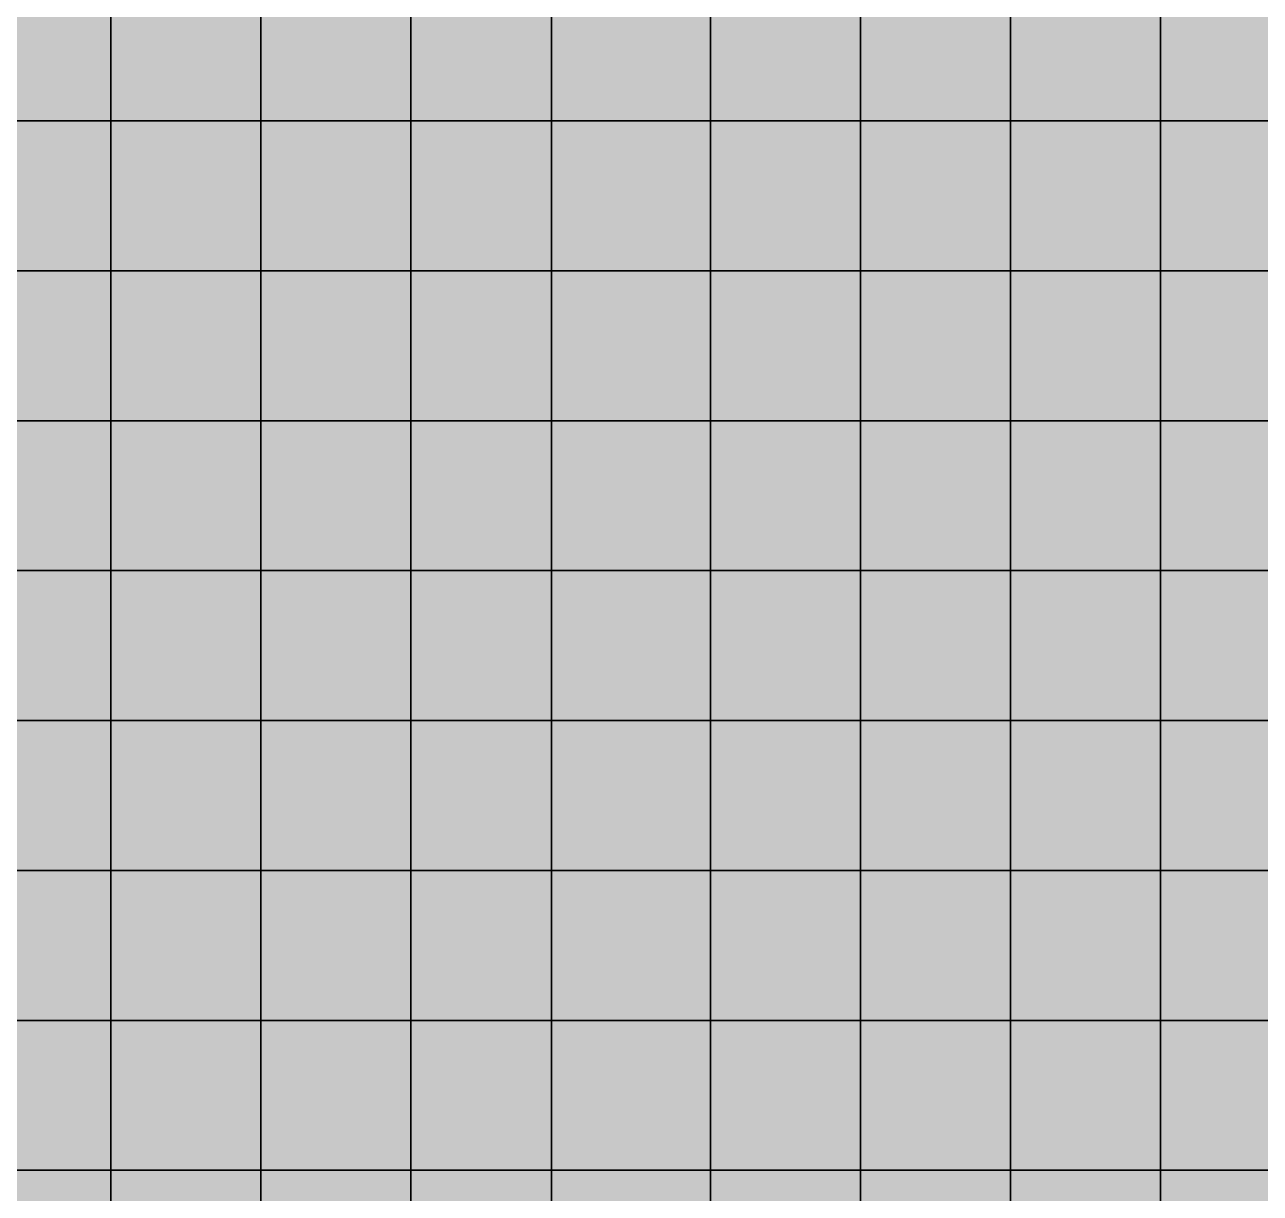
# Model space of a CAD drawing. Header units: inches. Extents: x -100 to 147, y -140 to 41.
# Drawn here: x 8.74 to 16.98, y -18.15 to -10.36 of the extents above; entities that cross this region are included whole.
import ezdxf

# ---------------------------------------------------------------- set-up
doc = ezdxf.new("R2010")
doc.units = ezdxf.units.IN
doc.header["$MEASUREMENT"] = 0
for name, color, linetype in [('Contour 1-01', 7, 'Continuous'), ('Contour 1-02', 7, 'Continuous'), ('Contour 1-03', 7, 'Continuous'), ('Contour 1-04', 7, 'Continuous'), ('Contour 1-05', 7, 'Continuous'), ('Contour 1-06', 7, 'Continuous'), ('Contour 1-07', 7, 'Continuous'), ('Mesh-セル中詰(水中)', 7, 'Continuous'), ('Mesh-梁②(中央)', 7, 'Continuous'), ('Mesh-梁③(円周)', 7, 'Continuous'), ('Undeformed Mesh-セル中詰(水中)', 7, 'Continuous')]:
    doc.layers.add(name, color=color, linetype=linetype)

msp = doc.modelspace()

# ---------------------------------------------------------------- linework, layer by layer
at = {"color": 7, "true_color": 0xffffff, "transparency": 33554687}
for p, q in [((12.25, -10), (12.25, -11)), ((0.99, -11), (12.25, -11)), ((12.25, -11), (23.51, -11)), ((12.25, -11), (12.25, -12)), ((0.99, -12), (12.25, -12)), ((12.25, -12), (23.51, -12)), ((12.25, -12), (12.25, -13)), ((0.99, -13), (12.25, -13)), ((12.25, -13), (23.51, -13)), ((12.25, -13), (12.25, -14)), ((0.99, -14), (12.25, -14)), ((12.25, -14), (23.51, -14)), ((12.25, -14), (12.25, -15)), ((0.99, -15), (12.25, -15)), ((12.25, -15), (23.51, -15)), ((12.25, -15), (12.25, -16)), ((0.99, -16), (12.25, -16)), ((12.25, -16), (23.51, -16)), ((12.25, -16), (12.25, -17)), ((0.99, -17), (12.25, -17)), ((12.25, -17), (23.51, -17)), ((12.25, -17), (12.25, -18)), ((0.99, -18), (12.25, -18)), ((12.25, -18), (23.51, -18)), ((12.25, -18), (12.25, -19))]:
    msp.add_line(p, q, dxfattribs=at)
for points in [[(9.311025, -10), (8.311025, -10), (8.311025, -11)], [(9.311025, -10), (8.311025, -11), (9.311025, -11)], [(10.31103, -10), (9.311025, -10), (9.311025, -11)], [(10.31103, -10), (9.311025, -11), (10.31103, -11)], [(10.31103, -10), (10.31103, -11), (11.31103, -11)], [(10.31103, -10), (11.31103, -11), (11.31103, -10)], [(12.25, -10), (11.31103, -10), (11.31103, -11)], [(12.25, -10), (11.31103, -11), (12.25, -11)], [(13.31103, -10), (12.25, -10), (12.25, -11)], [(13.31103, -10), (12.25, -11), (13.31103, -11)], [(14.31103, -10), (13.31103, -10), (13.31103, -11)], [(14.31103, -10), (13.31103, -11), (14.31103, -11)], [(15.31103, -10), (14.31103, -10), (14.31103, -11)], [(15.31103, -10), (14.31103, -11), (15.31103, -11)], [(16.31103, -10), (15.31103, -10), (15.31103, -11)], [(16.31103, -10), (15.31103, -11), (16.31103, -11)], [(17.31103, -10), (16.31103, -10), (16.31103, -11)], [(17.31103, -10), (16.31103, -11), (17.31103, -11)], [(9.311025, -11), (8.311025, -11), (8.311025, -12)], [(9.311025, -11), (8.311025, -12), (9.311025, -12)], [(10.31103, -11), (9.311025, -11), (9.311025, -12)], [(10.31103, -11), (9.311025, -12), (10.31103, -12)], [(10.31103, -11), (10.31103, -12), (11.31103, -12)], [(10.31103, -11), (11.31103, -12), (11.31103, -11)], [(12.25, -11), (11.31103, -11), (11.31103, -12)], [(12.25, -11), (11.31103, -12), (12.25, -12)], [(13.31103, -11), (12.25, -11), (12.25, -12)], [(13.31103, -11), (12.25, -12), (13.31103, -12)], [(14.31103, -11), (13.31103, -11), (13.31103, -12)], [(14.31103, -11), (13.31103, -12), (14.31103, -12)], [(15.31103, -11), (14.31103, -11), (14.31103, -12)], [(15.31103, -11), (14.31103, -12), (15.31103, -12)], [(15.31103, -11), (15.31103, -12), (16.31103, -12)], [(15.31103, -11), (16.31103, -12), (16.31103, -11)], [(17.31103, -11), (16.31103, -11), (16.31103, -12)], [(17.31103, -11), (16.31103, -12), (17.31103, -12)], [(9.311025, -12), (8.311025, -12), (8.311025, -13)], [(9.311025, -12), (8.311025, -13), (9.311025, -13)], [(10.31103, -12), (9.311025, -12), (9.311025, -13)], [(10.31103, -12), (9.311025, -13), (10.31103, -13)], [(10.31103, -12), (10.31103, -13), (11.31103, -13)], [(10.31103, -12), (11.31103, -13), (11.31103, -12)], [(11.31103, -12), (11.31103, -13), (12.25, -13)], [(11.31103, -12), (12.25, -13), (12.25, -12)], [(12.25, -12), (12.25, -13), (13.31103, -13)], [(12.25, -12), (13.31103, -13), (13.31103, -12)], [(14.31103, -12), (13.31103, -12), (13.31103, -13)], [(14.31103, -12), (13.31103, -13), (14.31103, -13)], [(14.31103, -12), (14.31103, -13), (15.31103, -13)], [(14.31103, -12), (15.31103, -13), (15.31103, -12)], [(15.31103, -12), (15.31103, -13), (16.31103, -13)], [(15.31103, -12), (16.31103, -13), (16.31103, -12)], [(17.31103, -12), (16.31103, -12), (16.31103, -13)], [(17.31103, -12), (16.31103, -13), (17.31103, -13)], [(9.311025, -13), (8.311025, -13), (8.311025, -14)], [(9.311025, -13), (8.311025, -14), (9.311025, -14)], [(10.31103, -13), (9.311025, -13), (9.311025, -14)], [(10.31103, -13), (9.311025, -14), (10.31103, -14)], [(10.31103, -13), (10.31103, -14), (11.31103, -14)], [(10.31103, -13), (11.31103, -14), (11.31103, -13)], [(12.25, -13), (11.31103, -13), (11.31103, -14)], [(12.25, -13), (11.31103, -14), (12.25, -14)], [(12.25, -13), (12.25, -14), (13.31103, -14)], [(12.25, -13), (13.31103, -14), (13.31103, -13)], [(14.31103, -13), (13.31103, -13), (13.31103, -14)], [(14.31103, -13), (13.31103, -14), (14.31103, -14)], [(15.31103, -13), (14.31103, -13), (14.31103, -14)], [(15.31103, -13), (14.31103, -14), (15.31103, -14)], [(15.31103, -13), (15.31103, -14), (16.31103, -14)], [(15.31103, -13), (16.31103, -14), (16.31103, -13)], [(17.31103, -13), (16.31103, -13), (16.31103, -14)], [(17.31103, -13), (16.31103, -14), (17.31103, -14)], [(9.311025, -14), (8.311025, -14), (8.311025, -15)], [(9.311025, -14), (8.311025, -15), (9.311025, -15)], [(10.31103, -14), (9.311025, -14), (9.311025, -15)], [(10.31103, -14), (9.311025, -15), (10.31103, -15)], [(10.31103, -14), (10.31103, -15), (11.31103, -15)], [(10.31103, -14), (11.31103, -15), (11.31103, -14)], [(12.25, -14), (11.31103, -14), (11.31103, -15)], [(12.25, -14), (11.31103, -15), (12.25, -15)], [(13.31103, -14), (12.25, -14), (12.25, -15)], [(13.31103, -14), (12.25, -15), (13.31103, -15)], [(14.31103, -14), (13.31103, -14), (13.31103, -15)], [(14.31103, -14), (13.31103, -15), (14.31103, -15)], [(15.31103, -14), (14.31103, -14), (14.31103, -15)], [(15.31103, -14), (14.31103, -15), (15.31103, -15)], [(16.31103, -14), (15.31103, -14), (15.31103, -15)], [(16.31103, -14), (15.31103, -15), (16.31103, -15)], [(17.31103, -14), (16.31103, -14), (16.31103, -15)], [(17.31103, -14), (16.31103, -15), (17.31103, -15)], [(8.311025, -15), (8.311025, -16), (9.311025, -16)], [(8.311025, -15), (9.311025, -16), (9.311025, -15)], [(10.31103, -15), (9.311025, -15), (9.311025, -16)], [(10.31103, -15), (9.311025, -16), (10.31103, -16)], [(10.31103, -15), (10.31103, -16), (11.31103, -16)], [(10.31103, -15), (11.31103, -16), (11.31103, -15)], [(11.31103, -15), (11.31103, -16), (12.25, -16)], [(11.31103, -15), (12.25, -16), (12.25, -15)], [(12.25, -15), (12.25, -16), (13.31103, -16)], [(12.25, -15), (13.31103, -16), (13.31103, -15)], [(13.31103, -15), (13.31103, -16), (14.31103, -16)], [(13.31103, -15), (14.31103, -16), (14.31103, -15)], [(15.31103, -15), (14.31103, -15), (14.31103, -16)], [(15.31103, -15), (14.31103, -16), (15.31103, -16)], [(15.31103, -15), (15.31103, -16), (16.31103, -16)], [(15.31103, -15), (16.31103, -16), (16.31103, -15)], [(17.31103, -15), (16.31103, -15), (16.31103, -16)], [(17.31103, -15), (16.31103, -16), (17.31103, -16)], [(9.311025, -16), (8.311025, -16), (8.311025, -17)], [(9.311025, -16), (8.311025, -17), (9.311025, -17)], [(10.31103, -16), (9.311025, -16), (9.311025, -17)], [(10.31103, -16), (9.311025, -17), (10.31103, -17)], [(10.31103, -16), (10.31103, -17), (11.31103, -17)], [(10.31103, -16), (11.31103, -17), (11.31103, -16)], [(12.25, -16), (11.31103, -16), (11.31103, -17)], [(12.25, -16), (11.31103, -17), (12.25, -17)], [(13.31103, -16), (12.25, -16), (12.25, -17)], [(13.31103, -16), (12.25, -17), (13.31103, -17)], [(13.31103, -16), (13.31103, -17), (14.31103, -17)], [(13.31103, -16), (14.31103, -17), (14.31103, -16)], [(15.31103, -16), (14.31103, -16), (14.31103, -17)], [(15.31103, -16), (14.31103, -17), (15.31103, -17)], [(16.31103, -16), (15.31103, -16), (15.31103, -17)], [(16.31103, -16), (15.31103, -17), (16.31103, -17)], [(17.31103, -16), (16.31103, -16), (16.31103, -17)], [(17.31103, -16), (16.31103, -17), (17.31103, -17)], [(8.311025, -18), (9.311025, -18), (9.311025, -17)], [(8.311025, -18), (9.311025, -17), (8.311025, -17)], [(9.311025, -18), (10.31103, -18), (10.31103, -17)], [(9.311025, -18), (10.31103, -17), (9.311025, -17)], [(10.31103, -17), (10.31103, -18), (11.31103, -18)], [(10.31103, -17), (11.31103, -18), (11.31103, -17)], [(11.31103, -18), (12.25, -18), (12.25, -17)], [(11.31103, -18), (12.25, -17), (11.31103, -17)], [(12.25, -18), (13.31103, -18), (13.31103, -17)], [(12.25, -18), (13.31103, -17), (12.25, -17)], [(13.31103, -17), (13.31103, -18), (14.31103, -18)], [(13.31103, -17), (14.31103, -18), (14.31103, -17)], [(14.31103, -18), (15.31103, -18), (15.31103, -17)], [(14.31103, -18), (15.31103, -17), (14.31103, -17)], [(15.31103, -18), (16.31103, -18), (16.31103, -17)], [(15.31103, -18), (16.31103, -17), (15.31103, -17)], [(16.31103, -18), (17.31103, -18), (17.31103, -17)], [(16.31103, -18), (17.31103, -17), (16.31103, -17)], [(8.311025, -19), (9.311025, -19), (9.311025, -18)], [(8.311025, -19), (9.311025, -18), (8.311025, -18)], [(9.311025, -19), (10.31103, -19), (10.31103, -18)], [(9.311025, -19), (10.31103, -18), (9.311025, -18)], [(10.31103, -18), (10.31103, -19), (11.31103, -19)], [(10.31103, -18), (11.31103, -19), (11.31103, -18)], [(11.31103, -19), (12.25, -19), (12.25, -18)], [(11.31103, -19), (12.25, -18), (11.31103, -18)], [(12.25, -19), (13.31103, -19), (13.31103, -18)], [(12.25, -19), (13.31103, -18), (12.25, -18)], [(13.31103, -18), (13.31103, -19), (14.31103, -19)], [(13.31103, -18), (14.31103, -19), (14.31103, -18)], [(14.31103, -19), (15.31103, -19), (15.31103, -18)], [(14.31103, -19), (15.31103, -18), (14.31103, -18)], [(15.31103, -19), (16.31103, -19), (16.31103, -18)], [(15.31103, -19), (16.31103, -18), (15.31103, -18)], [(16.31103, -19), (17.31103, -19), (17.31103, -18)], [(16.31103, -19), (17.31103, -18), (16.31103, -18)]]:
    msp.add_solid(points, dxfattribs=at)
at = {"layer": 'Contour 1-01', "color": 5, "true_color": 0x0000ff}
for points in [[(9.311025, -10), (8.311025, -10), (8.311025, -11)], [(9.311025, -10), (8.311025, -11), (9.311025, -11)], [(10.31103, -10), (9.311025, -10), (9.311025, -11)], [(10.31103, -10), (9.311025, -11), (10.31103, -11)], [(10.31103, -10), (10.31103, -11), (11.31103, -11)], [(10.31103, -10), (11.31103, -11), (11.31103, -10)], [(12.25, -10), (11.31103, -10), (11.31103, -11)], [(12.25, -10), (11.31103, -11), (12.25, -11)], [(13.31103, -10), (12.25, -10), (12.25, -11)], [(13.31103, -10), (12.25, -11), (13.31103, -11)], [(14.31103, -10), (13.31103, -10), (13.31103, -11)], [(14.31103, -10), (13.31103, -11), (14.31103, -11)], [(15.31103, -10), (14.31103, -10), (14.31103, -11)], [(15.31103, -10), (14.31103, -11), (15.31103, -11)], [(16.31103, -10), (15.31103, -10), (15.31103, -11)], [(16.31103, -10), (15.31103, -11), (16.31103, -11)], [(17.31103, -10), (16.31103, -10), (16.31103, -11)], [(17.31103, -10), (16.31103, -11), (17.31103, -11)], [(9.311025, -11), (8.311025, -11), (8.311025, -12)], [(9.311025, -11), (8.311025, -12), (9.311025, -12)], [(10.31103, -11), (9.311025, -11), (9.311025, -12)], [(10.31103, -11), (9.311025, -12), (10.31103, -12)], [(10.31103, -11), (10.31103, -12), (11.31103, -12)], [(10.31103, -11), (11.31103, -12), (11.31103, -11)], [(12.25, -11), (11.31103, -11), (11.31103, -12)], [(12.25, -11), (11.31103, -12), (12.25, -12)], [(13.31103, -11), (12.25, -11), (12.25, -12)], [(13.31103, -11), (12.25, -12), (13.31103, -12)], [(14.31103, -11), (13.31103, -11), (13.31103, -12)], [(14.31103, -11), (13.31103, -12), (14.31103, -12)], [(15.31103, -11), (14.31103, -11), (14.31103, -12)], [(15.31103, -11), (14.31103, -12), (15.31103, -12)], [(15.31103, -11), (15.31103, -12), (16.31103, -12)], [(15.31103, -11), (16.31103, -12), (16.31103, -11)], [(17.31103, -11), (16.31103, -11), (16.31103, -12)], [(17.31103, -11), (16.31103, -12), (17.31103, -12)], [(9.311025, -12), (8.311025, -12), (8.311025, -13)], [(9.311025, -12), (8.311025, -13), (9.311025, -13)], [(10.31103, -12), (9.311025, -12), (9.311025, -13)], [(10.31103, -12), (9.311025, -13), (10.31103, -13)], [(10.31103, -12), (10.31103, -13), (11.31103, -13)], [(10.31103, -12), (11.31103, -13), (11.31103, -12)], [(11.31103, -12), (11.31103, -13), (12.25, -13)], [(11.31103, -12), (12.25, -13), (12.25, -12)], [(12.25, -12), (12.25, -13), (13.31103, -13)], [(12.25, -12), (13.31103, -13), (13.31103, -12)], [(14.31103, -12), (13.31103, -12), (13.31103, -13)], [(14.31103, -12), (13.31103, -13), (14.31103, -13)], [(14.31103, -12), (14.31103, -13), (15.31103, -13)], [(14.31103, -12), (15.31103, -13), (15.31103, -12)], [(15.31103, -12), (15.31103, -13), (16.31103, -13)], [(15.31103, -12), (16.31103, -13), (16.31103, -12)], [(17.31103, -12), (16.31103, -12), (16.31103, -13)], [(17.31103, -12), (16.31103, -13), (17.31103, -13)], [(10.31103, -13), (10.31103, -14), (11.31103, -14)], [(10.31103, -13), (11.31103, -14), (11.31103, -13)], [(12.25, -13), (11.31103, -13), (11.31103, -14)], [(12.25, -13), (11.31103, -14), (12.25, -14)], [(12.25, -13), (12.25, -14), (13.31103, -14)], [(12.25, -13), (13.31103, -14), (13.31103, -13)], [(14.31103, -13), (13.31103, -13), (13.31103, -14)], [(14.31103, -13), (13.31103, -14), (14.31103, -14)], [(15.31103, -13), (14.31103, -13), (14.31103, -14)], [(15.31103, -13), (14.31103, -14), (15.31103, -14)], [(15.31103, -13), (15.31103, -14), (16.31103, -14)], [(15.31103, -13), (16.31103, -14), (16.31103, -13)], [(17.31103, -13), (16.31103, -13), (16.31103, -14)], [(17.31103, -13), (16.31103, -14), (17.31103, -14)], [(16.31103, -14), (15.31103, -14), (15.31103, -15)], [(16.31103, -14), (15.31103, -15), (16.31103, -15)]]:
    msp.add_solid(points, dxfattribs=at)
at = {"layer": 'Contour 1-02', "color": 150, "true_color": 0x0071ff}
for points in [[(9.311025, -13), (8.311025, -13), (8.311025, -14)], [(9.311025, -13), (8.311025, -14), (9.311025, -14)], [(10.31103, -13), (9.311025, -13), (9.311025, -14)], [(10.31103, -13), (9.311025, -14), (10.31103, -14)], [(9.311025, -14), (8.311025, -14), (8.311025, -15)], [(9.311025, -14), (8.311025, -15), (9.311025, -15)], [(10.31103, -14), (9.311025, -14), (9.311025, -15)], [(10.31103, -14), (9.311025, -15), (10.31103, -15)], [(10.31103, -14), (10.31103, -15), (11.31103, -15)], [(10.31103, -14), (11.31103, -15), (11.31103, -14)], [(12.25, -14), (11.31103, -14), (11.31103, -15)], [(12.25, -14), (11.31103, -15), (12.25, -15)], [(13.31103, -14), (12.25, -14), (12.25, -15)], [(13.31103, -14), (12.25, -15), (13.31103, -15)], [(14.31103, -14), (13.31103, -14), (13.31103, -15)], [(14.31103, -14), (13.31103, -15), (14.31103, -15)], [(15.31103, -14), (14.31103, -14), (14.31103, -15)], [(15.31103, -14), (14.31103, -15), (15.31103, -15)], [(17.31103, -14), (16.31103, -14), (16.31103, -15)], [(17.31103, -14), (16.31103, -15), (17.31103, -15)], [(13.31103, -15), (13.31103, -16), (14.31103, -16)], [(13.31103, -15), (14.31103, -16), (14.31103, -15)], [(15.31103, -15), (14.31103, -15), (14.31103, -16)], [(15.31103, -15), (14.31103, -16), (15.31103, -16)], [(15.31103, -15), (15.31103, -16), (16.31103, -16)], [(15.31103, -15), (16.31103, -16), (16.31103, -15)], [(17.31103, -15), (16.31103, -15), (16.31103, -16)], [(17.31103, -15), (16.31103, -16), (17.31103, -16)]]:
    msp.add_solid(points, dxfattribs=at)
at = {"layer": 'Contour 1-03', "color": 4, "true_color": 0x00e2ff}
for points in [[(8.311025, -15), (8.311025, -16), (9.311025, -16)], [(8.311025, -15), (9.311025, -16), (9.311025, -15)], [(10.31103, -15), (9.311025, -15), (9.311025, -16)], [(10.31103, -15), (9.311025, -16), (10.31103, -16)], [(10.31103, -15), (10.31103, -16), (11.31103, -16)], [(10.31103, -15), (11.31103, -16), (11.31103, -15)], [(11.31103, -15), (11.31103, -16), (12.25, -16)], [(11.31103, -15), (12.25, -16), (12.25, -15)], [(12.25, -15), (12.25, -16), (13.31103, -16)], [(12.25, -15), (13.31103, -16), (13.31103, -15)], [(16.31103, -16), (15.31103, -16), (15.31103, -17)], [(16.31103, -16), (15.31103, -17), (16.31103, -17)], [(17.31103, -16), (16.31103, -16), (16.31103, -17)], [(17.31103, -16), (16.31103, -17), (17.31103, -17)]]:
    msp.add_solid(points, dxfattribs=at)
at = {"layer": 'Contour 1-04', "color": 120, "true_color": 0x00ffaa}
for points in [[(9.311025, -16), (8.311025, -16), (8.311025, -17)], [(9.311025, -16), (8.311025, -17), (9.311025, -17)], [(10.31103, -16), (9.311025, -16), (9.311025, -17)], [(10.31103, -16), (9.311025, -17), (10.31103, -17)], [(10.31103, -16), (10.31103, -17), (11.31103, -17)], [(10.31103, -16), (11.31103, -17), (11.31103, -16)], [(12.25, -16), (11.31103, -16), (11.31103, -17)], [(12.25, -16), (11.31103, -17), (12.25, -17)], [(13.31103, -16), (12.25, -16), (12.25, -17)], [(13.31103, -16), (12.25, -17), (13.31103, -17)], [(13.31103, -16), (13.31103, -17), (14.31103, -17)], [(13.31103, -16), (14.31103, -17), (14.31103, -16)], [(15.31103, -16), (14.31103, -16), (14.31103, -17)], [(15.31103, -16), (14.31103, -17), (15.31103, -17)]]:
    msp.add_solid(points, dxfattribs=at)
at = {"layer": 'Contour 1-05', "color": 100, "true_color": 0x00ff38}
for points in [[(8.311025, -18), (9.311025, -18), (9.311025, -17)], [(8.311025, -18), (9.311025, -17), (8.311025, -17)], [(9.311025, -18), (10.31103, -18), (10.31103, -17)], [(9.311025, -18), (10.31103, -17), (9.311025, -17)], [(10.31103, -17), (10.31103, -18), (11.31103, -18)], [(10.31103, -17), (11.31103, -18), (11.31103, -17)], [(11.31103, -18), (12.25, -18), (12.25, -17)], [(11.31103, -18), (12.25, -17), (11.31103, -17)], [(12.25, -18), (13.31103, -18), (13.31103, -17)], [(12.25, -18), (13.31103, -17), (12.25, -17)], [(13.31103, -17), (13.31103, -18), (14.31103, -18)], [(13.31103, -17), (14.31103, -18), (14.31103, -17)], [(14.31103, -18), (15.31103, -18), (15.31103, -17)], [(14.31103, -18), (15.31103, -17), (14.31103, -17)], [(15.31103, -18), (16.31103, -18), (16.31103, -17)], [(15.31103, -18), (16.31103, -17), (15.31103, -17)], [(16.31103, -18), (17.31103, -18), (17.31103, -17)], [(16.31103, -18), (17.31103, -17), (16.31103, -17)]]:
    msp.add_solid(points, dxfattribs=at)
at = {"layer": 'Contour 1-06', "color": 80, "true_color": 0x38ff00}
for points in [[(9.311025, -19), (10.31103, -19), (10.31103, -18)], [(9.311025, -19), (10.31103, -18), (9.311025, -18)], [(10.31103, -18), (10.31103, -19), (11.31103, -19)], [(10.31103, -18), (11.31103, -19), (11.31103, -18)], [(11.31103, -19), (12.25, -19), (12.25, -18)], [(11.31103, -19), (12.25, -18), (11.31103, -18)], [(12.25, -19), (13.31103, -19), (13.31103, -18)], [(12.25, -19), (13.31103, -18), (12.25, -18)], [(13.31103, -18), (13.31103, -19), (14.31103, -19)], [(13.31103, -18), (14.31103, -19), (14.31103, -18)], [(14.31103, -19), (15.31103, -19), (15.31103, -18)], [(14.31103, -19), (15.31103, -18), (14.31103, -18)], [(15.31103, -19), (16.31103, -19), (16.31103, -18)], [(15.31103, -19), (16.31103, -18), (15.31103, -18)], [(16.31103, -19), (17.31103, -19), (17.31103, -18)], [(16.31103, -19), (17.31103, -18), (16.31103, -18)]]:
    msp.add_solid(points, dxfattribs=at)
at = {"layer": 'Contour 1-07', "color": 60, "true_color": 0xa9ff00}
for points in [[(8.311025, -19), (9.311025, -19), (9.311025, -18)], [(8.311025, -19), (9.311025, -18), (8.311025, -18)]]:
    msp.add_solid(points, dxfattribs=at)
at = {"layer": 'Mesh-セル中詰(水中)', "color": 18, "true_color": 0x000000, "transparency": 33554559}
for p, q in [((9.311025, -11), (9.311025, -10)), ((9.311025, -10), (9.311025, -11)), ((10.31103, -11), (10.31103, -10)), ((10.31103, -10), (10.31103, -11)), ((11.31103, -11), (11.31103, -10)), ((11.31103, -10), (11.31103, -11)), ((12.25, -11), (12.25, -10)), ((12.25, -10), (12.25, -11)), ((13.31103, -11), (13.31103, -10)), ((13.31103, -10), (13.31103, -11)), ((14.31103, -11), (14.31103, -10)), ((14.31103, -10), (14.31103, -11)), ((15.31103, -11), (15.31103, -10)), ((15.31103, -10), (15.31103, -11)), ((16.31103, -11), (16.31103, -10)), ((16.31103, -10), (16.31103, -11)), ((9.311025, -11), (8.311025, -11)), ((8.311025, -11), (9.311025, -11)), ((9.311025, -12), (9.311025, -11)), ((10.31103, -11), (9.311025, -11)), ((9.311025, -11), (9.311025, -12)), ((9.311025, -11), (10.31103, -11)), ((10.31103, -12), (10.31103, -11)), ((10.31103, -11), (10.31103, -12)), ((11.31103, -11), (10.31103, -11)), ((10.31103, -11), (11.31103, -11)), ((11.31103, -12), (11.31103, -11)), ((12.25, -11), (11.31103, -11)), ((11.31103, -11), (11.31103, -12)), ((11.31103, -11), (12.25, -11)), ((12.25, -12), (12.25, -11)), ((13.31103, -11), (12.25, -11)), ((12.25, -11), (12.25, -12)), ((12.25, -11), (13.31103, -11)), ((13.31103, -12), (13.31103, -11)), ((14.31103, -11), (13.31103, -11)), ((13.31103, -11), (13.31103, -12)), ((13.31103, -11), (14.31103, -11)), ((14.31103, -12), (14.31103, -11)), ((14.31103, -11), (15.31103, -11)), ((15.31103, -11), (14.31103, -11)), ((14.31103, -11), (14.31103, -12)), ((15.31103, -12), (15.31103, -11)), ((15.31103, -11), (15.31103, -12)), ((16.31103, -11), (15.31103, -11)), ((15.31103, -11), (16.31103, -11)), ((16.31103, -12), (16.31103, -11)), ((17.31103, -11), (16.31103, -11)), ((16.31103, -11), (16.31103, -12)), ((16.31103, -11), (17.31103, -11)), ((9.311025, -12), (8.311025, -12)), ((8.311025, -12), (9.311025, -12)), ((9.311025, -13), (9.311025, -12)), ((10.31103, -12), (9.311025, -12)), ((9.311025, -12), (9.311025, -13)), ((9.311025, -12), (10.31103, -12)), ((10.31103, -13), (10.31103, -12)), ((10.31103, -12), (10.31103, -13)), ((11.31103, -12), (10.31103, -12)), ((10.31103, -12), (11.31103, -12)), ((11.31103, -13), (11.31103, -12)), ((11.31103, -12), (11.31103, -13)), ((12.25, -12), (11.31103, -12)), ((11.31103, -12), (12.25, -12)), ((12.25, -13), (12.25, -12)), ((12.25, -12), (12.25, -13)), ((13.31103, -12), (12.25, -12)), ((12.25, -12), (13.31103, -12)), ((13.31103, -13), (13.31103, -12)), ((14.31103, -12), (13.31103, -12)), ((13.31103, -12), (13.31103, -13)), ((13.31103, -12), (14.31103, -12)), ((14.31103, -13), (14.31103, -12)), ((14.31103, -12), (14.31103, -13)), ((15.31103, -12), (14.31103, -12)), ((14.31103, -12), (15.31103, -12)), ((15.31103, -13), (15.31103, -12)), ((15.31103, -12), (15.31103, -13)), ((16.31103, -12), (15.31103, -12)), ((15.31103, -12), (16.31103, -12)), ((16.31103, -13), (16.31103, -12)), ((17.31103, -12), (16.31103, -12)), ((16.31103, -12), (16.31103, -13)), ((16.31103, -12), (17.31103, -12)), ((9.311025, -13), (8.311025, -13)), ((8.311025, -13), (9.311025, -13)), ((9.311025, -14), (9.311025, -13)), ((10.31103, -13), (9.311025, -13)), ((9.311025, -13), (9.311025, -14)), ((9.311025, -13), (10.31103, -13)), ((10.31103, -14), (10.31103, -13)), ((10.31103, -13), (10.31103, -14)), ((11.31103, -13), (10.31103, -13)), ((10.31103, -13), (11.31103, -13)), ((11.31103, -14), (11.31103, -13)), ((11.31103, -13), (12.25, -13)), ((12.25, -13), (11.31103, -13)), ((11.31103, -13), (11.31103, -14)), ((12.25, -14), (12.25, -13)), ((12.25, -13), (12.25, -14)), ((13.31103, -13), (12.25, -13)), ((12.25, -13), (13.31103, -13)), ((13.31103, -14), (13.31103, -13)), ((14.31103, -13), (13.31103, -13)), ((13.31103, -13), (13.31103, -14)), ((13.31103, -13), (14.31103, -13)), ((14.31103, -14), (14.31103, -13)), ((15.31103, -13), (14.31103, -13)), ((14.31103, -13), (14.31103, -14)), ((14.31103, -13), (15.31103, -13)), ((15.31103, -14), (15.31103, -13)), ((15.31103, -13), (15.31103, -14)), ((16.31103, -13), (15.31103, -13)), ((15.31103, -13), (16.31103, -13)), ((16.31103, -14), (16.31103, -13)), ((17.31103, -13), (16.31103, -13)), ((16.31103, -13), (16.31103, -14)), ((16.31103, -13), (17.31103, -13)), ((9.311025, -14), (8.311025, -14)), ((8.311025, -14), (9.311025, -14)), ((9.311025, -15), (9.311025, -14)), ((10.31103, -14), (9.311025, -14)), ((9.311025, -14), (9.311025, -15)), ((9.311025, -14), (10.31103, -14)), ((10.31103, -15), (10.31103, -14)), ((10.31103, -14), (10.31103, -15)), ((11.31103, -14), (10.31103, -14)), ((10.31103, -14), (11.31103, -14)), ((11.31103, -15), (11.31103, -14)), ((12.25, -14), (11.31103, -14)), ((11.31103, -14), (11.31103, -15)), ((11.31103, -14), (12.25, -14)), ((12.25, -15), (12.25, -14)), ((13.31103, -14), (12.25, -14)), ((12.25, -14), (12.25, -15)), ((12.25, -14), (13.31103, -14)), ((13.31103, -15), (13.31103, -14)), ((14.31103, -14), (13.31103, -14)), ((13.31103, -14), (13.31103, -15)), ((13.31103, -14), (14.31103, -14)), ((14.31103, -15), (14.31103, -14)), ((15.31103, -14), (14.31103, -14)), ((14.31103, -14), (14.31103, -15)), ((14.31103, -14), (15.31103, -14)), ((15.31103, -15), (15.31103, -14)), ((15.31103, -14), (16.31103, -14)), ((16.31103, -14), (15.31103, -14)), ((15.31103, -14), (15.31103, -15)), ((16.31103, -15), (16.31103, -14)), ((17.31103, -14), (16.31103, -14)), ((16.31103, -14), (16.31103, -15)), ((16.31103, -14), (17.31103, -14)), ((9.311025, -15), (8.311025, -15)), ((8.311025, -15), (9.311025, -15)), ((9.311025, -16), (9.311025, -15)), ((10.31103, -15), (9.311025, -15)), ((9.311025, -15), (9.311025, -16)), ((9.311025, -15), (10.31103, -15)), ((10.31103, -16), (10.31103, -15)), ((10.31103, -15), (10.31103, -16)), ((11.31103, -15), (10.31103, -15)), ((10.31103, -15), (11.31103, -15)), ((11.31103, -16), (11.31103, -15)), ((11.31103, -15), (11.31103, -16)), ((12.25, -15), (11.31103, -15)), ((11.31103, -15), (12.25, -15)), ((12.25, -16), (12.25, -15)), ((12.25, -15), (12.25, -16)), ((13.31103, -15), (12.25, -15)), ((12.25, -15), (13.31103, -15)), ((13.31103, -16), (13.31103, -15)), ((13.31103, -15), (13.31103, -16)), ((14.31103, -15), (13.31103, -15)), ((13.31103, -15), (14.31103, -15)), ((14.31103, -16), (14.31103, -15)), ((15.31103, -15), (14.31103, -15)), ((14.31103, -15), (14.31103, -16)), ((14.31103, -15), (15.31103, -15)), ((15.31103, -16), (15.31103, -15)), ((15.31103, -15), (15.31103, -16)), ((16.31103, -15), (15.31103, -15)), ((15.31103, -15), (16.31103, -15)), ((16.31103, -16), (16.31103, -15)), ((17.31103, -15), (16.31103, -15)), ((16.31103, -15), (16.31103, -16)), ((16.31103, -15), (17.31103, -15)), ((9.311025, -16), (8.311025, -16)), ((8.311025, -16), (9.311025, -16)), ((9.311025, -17), (9.311025, -16)), ((10.31103, -16), (9.311025, -16)), ((9.311025, -16), (9.311025, -17)), ((9.311025, -16), (10.31103, -16)), ((10.31103, -17), (10.31103, -16)), ((10.31103, -16), (10.31103, -17)), ((11.31103, -16), (10.31103, -16)), ((10.31103, -16), (11.31103, -16)), ((11.31103, -17), (11.31103, -16)), ((12.25, -16), (11.31103, -16)), ((11.31103, -16), (11.31103, -17)), ((11.31103, -16), (12.25, -16)), ((12.25, -17), (12.25, -16)), ((13.31103, -16), (12.25, -16)), ((12.25, -16), (12.25, -17)), ((12.25, -16), (13.31103, -16)), ((13.31103, -17), (13.31103, -16)), ((13.31103, -16), (13.31103, -17)), ((14.31103, -16), (13.31103, -16)), ((13.31103, -16), (14.31103, -16)), ((14.31103, -17), (14.31103, -16)), ((15.31103, -16), (14.31103, -16)), ((14.31103, -16), (14.31103, -17)), ((14.31103, -16), (15.31103, -16)), ((15.31103, -17), (15.31103, -16)), ((16.31103, -16), (15.31103, -16)), ((15.31103, -16), (15.31103, -17)), ((15.31103, -16), (16.31103, -16)), ((16.31103, -17), (16.31103, -16)), ((17.31103, -16), (16.31103, -16)), ((16.31103, -16), (16.31103, -17)), ((16.31103, -16), (17.31103, -16)), ((9.311025, -17), (8.311025, -17)), ((8.311025, -17), (9.311025, -17)), ((9.311025, -18), (9.311025, -17)), ((10.31103, -17), (9.311025, -17)), ((9.311025, -17), (9.311025, -18)), ((9.311025, -17), (10.31103, -17)), ((10.31103, -18), (10.31103, -17)), ((10.31103, -17), (10.31103, -18)), ((11.31103, -17), (10.31103, -17)), ((10.31103, -17), (11.31103, -17)), ((11.31103, -18), (11.31103, -17)), ((12.25, -17), (11.31103, -17)), ((11.31103, -17), (11.31103, -18)), ((11.31103, -17), (12.25, -17)), ((12.25, -18), (12.25, -17)), ((13.31103, -17), (12.25, -17)), ((12.25, -17), (12.25, -18)), ((12.25, -17), (13.31103, -17)), ((13.31103, -18), (13.31103, -17)), ((13.31103, -17), (13.31103, -18)), ((14.31103, -17), (13.31103, -17)), ((13.31103, -17), (14.31103, -17)), ((14.31103, -18), (14.31103, -17)), ((15.31103, -17), (14.31103, -17)), ((14.31103, -17), (14.31103, -18)), ((14.31103, -17), (15.31103, -17)), ((15.31103, -18), (15.31103, -17)), ((16.31103, -17), (15.31103, -17)), ((15.31103, -17), (15.31103, -18)), ((15.31103, -17), (16.31103, -17)), ((16.31103, -18), (16.31103, -17)), ((16.31103, -17), (17.31103, -17)), ((17.31103, -17), (16.31103, -17)), ((16.31103, -17), (16.31103, -18)), ((9.311025, -18), (8.311025, -18)), ((8.311025, -18), (9.311025, -18)), ((9.311025, -19), (9.311025, -18)), ((10.31103, -18), (9.311025, -18)), ((9.311025, -18), (9.311025, -19)), ((9.311025, -18), (10.31103, -18)), ((10.31103, -19), (10.31103, -18)), ((10.31103, -18), (10.31103, -19)), ((11.31103, -18), (10.31103, -18)), ((10.31103, -18), (11.31103, -18)), ((11.31103, -19), (11.31103, -18)), ((12.25, -18), (11.31103, -18)), ((11.31103, -18), (11.31103, -19)), ((11.31103, -18), (12.25, -18)), ((12.25, -19), (12.25, -18)), ((13.31103, -18), (12.25, -18)), ((12.25, -18), (12.25, -19)), ((12.25, -18), (13.31103, -18)), ((13.31103, -19), (13.31103, -18)), ((13.31103, -18), (13.31103, -19)), ((14.31103, -18), (13.31103, -18)), ((13.31103, -18), (14.31103, -18)), ((14.31103, -19), (14.31103, -18)), ((15.31103, -18), (14.31103, -18)), ((14.31103, -18), (14.31103, -19)), ((14.31103, -18), (15.31103, -18)), ((15.31103, -19), (15.31103, -18)), ((16.31103, -18), (15.31103, -18)), ((15.31103, -18), (15.31103, -19)), ((15.31103, -18), (16.31103, -18)), ((16.31103, -19), (16.31103, -18)), ((17.31103, -18), (16.31103, -18)), ((16.31103, -18), (16.31103, -19)), ((16.31103, -18), (17.31103, -18))]:
    msp.add_line(p, q, dxfattribs=at)
at = {"layer": 'Mesh-梁②(中央)', "color": 18, "true_color": 0x000000, "transparency": 33554559}
for p, q in [((12.25, -10), (12.25, -11)), ((12.25, -11), (12.25, -12)), ((12.25, -12), (12.25, -13)), ((12.25, -13), (12.25, -14)), ((12.25, -14), (12.25, -15)), ((12.25, -15), (12.25, -16)), ((12.25, -16), (12.25, -17)), ((12.25, -17), (12.25, -18)), ((12.25, -18), (12.25, -19))]:
    msp.add_line(p, q, dxfattribs=at)
at = {"layer": 'Mesh-梁③(円周)', "color": 18, "true_color": 0x000000, "transparency": 33554559}
for p, q in [((0.99, -11), (12.25, -11)), ((12.25, -11), (23.51, -11)), ((0.99, -12), (12.25, -12)), ((12.25, -12), (23.51, -12)), ((0.99, -13), (12.25, -13)), ((12.25, -13), (23.51, -13)), ((0.99, -14), (12.25, -14)), ((12.25, -14), (23.51, -14)), ((0.99, -15), (12.25, -15)), ((12.25, -15), (23.51, -15)), ((0.99, -16), (12.25, -16)), ((12.25, -16), (23.51, -16)), ((0.99, -17), (12.25, -17)), ((12.25, -17), (23.51, -17)), ((0.99, -18), (12.25, -18)), ((12.25, -18), (23.51, -18))]:
    msp.add_line(p, q, dxfattribs=at)
at = {"layer": 'Undeformed Mesh-セル中詰(水中)', "color": 8, "true_color": 0x808080, "transparency": 33554687}
for p, q in [((9.311025, -11), (9.311025, -10)), ((9.311025, -10), (9.311025, -11)), ((10.31103, -11), (10.31103, -10)), ((10.31103, -10), (10.31103, -11)), ((11.31103, -11), (11.31103, -10)), ((11.31103, -10), (11.31103, -11)), ((12.25, -11), (12.25, -10)), ((12.25, -10), (12.25, -11)), ((13.31103, -11), (13.31103, -10)), ((13.31103, -10), (13.31103, -11)), ((14.31103, -11), (14.31103, -10)), ((14.31103, -10), (14.31103, -11)), ((15.31103, -11), (15.31103, -10)), ((15.31103, -10), (15.31103, -11)), ((16.31103, -11), (16.31103, -10)), ((16.31103, -10), (16.31103, -11)), ((9.311025, -11), (8.311025, -11)), ((8.311025, -11), (9.311025, -11)), ((9.311025, -12), (9.311025, -11)), ((10.31103, -11), (9.311025, -11)), ((9.311025, -11), (9.311025, -12)), ((9.311025, -11), (10.31103, -11)), ((10.31103, -12), (10.31103, -11)), ((10.31103, -11), (10.31103, -12)), ((11.31103, -11), (10.31103, -11)), ((10.31103, -11), (11.31103, -11)), ((11.31103, -12), (11.31103, -11)), ((12.25, -11), (11.31103, -11)), ((11.31103, -11), (11.31103, -12)), ((11.31103, -11), (12.25, -11)), ((12.25, -12), (12.25, -11)), ((13.31103, -11), (12.25, -11)), ((12.25, -11), (12.25, -12)), ((12.25, -11), (13.31103, -11)), ((13.31103, -12), (13.31103, -11)), ((14.31103, -11), (13.31103, -11)), ((13.31103, -11), (13.31103, -12)), ((13.31103, -11), (14.31103, -11)), ((14.31103, -12), (14.31103, -11)), ((14.31103, -11), (15.31103, -11)), ((15.31103, -11), (14.31103, -11)), ((14.31103, -11), (14.31103, -12)), ((15.31103, -12), (15.31103, -11)), ((15.31103, -11), (15.31103, -12)), ((16.31103, -11), (15.31103, -11)), ((15.31103, -11), (16.31103, -11)), ((16.31103, -12), (16.31103, -11)), ((17.31103, -11), (16.31103, -11)), ((16.31103, -11), (16.31103, -12)), ((16.31103, -11), (17.31103, -11)), ((9.311025, -12), (8.311025, -12)), ((8.311025, -12), (9.311025, -12)), ((9.311025, -13), (9.311025, -12)), ((10.31103, -12), (9.311025, -12)), ((9.311025, -12), (9.311025, -13)), ((9.311025, -12), (10.31103, -12)), ((10.31103, -13), (10.31103, -12)), ((10.31103, -12), (10.31103, -13)), ((11.31103, -12), (10.31103, -12)), ((10.31103, -12), (11.31103, -12)), ((11.31103, -13), (11.31103, -12)), ((11.31103, -12), (11.31103, -13)), ((12.25, -12), (11.31103, -12)), ((11.31103, -12), (12.25, -12)), ((12.25, -13), (12.25, -12)), ((12.25, -12), (12.25, -13)), ((13.31103, -12), (12.25, -12)), ((12.25, -12), (13.31103, -12)), ((13.31103, -13), (13.31103, -12)), ((14.31103, -12), (13.31103, -12)), ((13.31103, -12), (13.31103, -13)), ((13.31103, -12), (14.31103, -12)), ((14.31103, -13), (14.31103, -12)), ((14.31103, -12), (14.31103, -13)), ((15.31103, -12), (14.31103, -12)), ((14.31103, -12), (15.31103, -12)), ((15.31103, -13), (15.31103, -12)), ((15.31103, -12), (15.31103, -13)), ((16.31103, -12), (15.31103, -12)), ((15.31103, -12), (16.31103, -12)), ((16.31103, -13), (16.31103, -12)), ((17.31103, -12), (16.31103, -12)), ((16.31103, -12), (16.31103, -13)), ((16.31103, -12), (17.31103, -12)), ((9.311025, -13), (8.311025, -13)), ((8.311025, -13), (9.311025, -13)), ((9.311025, -14), (9.311025, -13)), ((10.31103, -13), (9.311025, -13)), ((9.311025, -13), (9.311025, -14)), ((9.311025, -13), (10.31103, -13)), ((10.31103, -14), (10.31103, -13)), ((10.31103, -13), (10.31103, -14)), ((11.31103, -13), (10.31103, -13)), ((10.31103, -13), (11.31103, -13)), ((11.31103, -14), (11.31103, -13)), ((11.31103, -13), (12.25, -13)), ((12.25, -13), (11.31103, -13)), ((11.31103, -13), (11.31103, -14)), ((12.25, -14), (12.25, -13)), ((12.25, -13), (12.25, -14)), ((13.31103, -13), (12.25, -13)), ((12.25, -13), (13.31103, -13)), ((13.31103, -14), (13.31103, -13)), ((14.31103, -13), (13.31103, -13)), ((13.31103, -13), (13.31103, -14)), ((13.31103, -13), (14.31103, -13)), ((14.31103, -14), (14.31103, -13)), ((15.31103, -13), (14.31103, -13)), ((14.31103, -13), (14.31103, -14)), ((14.31103, -13), (15.31103, -13)), ((15.31103, -14), (15.31103, -13)), ((15.31103, -13), (15.31103, -14)), ((16.31103, -13), (15.31103, -13)), ((15.31103, -13), (16.31103, -13)), ((16.31103, -14), (16.31103, -13)), ((17.31103, -13), (16.31103, -13)), ((16.31103, -13), (16.31103, -14)), ((16.31103, -13), (17.31103, -13)), ((9.311025, -14), (8.311025, -14)), ((8.311025, -14), (9.311025, -14)), ((9.311025, -15), (9.311025, -14)), ((10.31103, -14), (9.311025, -14)), ((9.311025, -14), (9.311025, -15)), ((9.311025, -14), (10.31103, -14)), ((10.31103, -15), (10.31103, -14)), ((10.31103, -14), (10.31103, -15)), ((11.31103, -14), (10.31103, -14)), ((10.31103, -14), (11.31103, -14)), ((11.31103, -15), (11.31103, -14)), ((12.25, -14), (11.31103, -14)), ((11.31103, -14), (11.31103, -15)), ((11.31103, -14), (12.25, -14)), ((12.25, -15), (12.25, -14)), ((13.31103, -14), (12.25, -14)), ((12.25, -14), (12.25, -15)), ((12.25, -14), (13.31103, -14)), ((13.31103, -15), (13.31103, -14)), ((14.31103, -14), (13.31103, -14)), ((13.31103, -14), (13.31103, -15)), ((13.31103, -14), (14.31103, -14)), ((14.31103, -15), (14.31103, -14)), ((15.31103, -14), (14.31103, -14)), ((14.31103, -14), (14.31103, -15)), ((14.31103, -14), (15.31103, -14)), ((15.31103, -15), (15.31103, -14)), ((15.31103, -14), (16.31103, -14)), ((16.31103, -14), (15.31103, -14)), ((15.31103, -14), (15.31103, -15)), ((16.31103, -15), (16.31103, -14)), ((17.31103, -14), (16.31103, -14)), ((16.31103, -14), (16.31103, -15)), ((16.31103, -14), (17.31103, -14)), ((9.311025, -15), (8.311025, -15)), ((8.311025, -15), (9.311025, -15)), ((9.311025, -16), (9.311025, -15)), ((10.31103, -15), (9.311025, -15)), ((9.311025, -15), (9.311025, -16)), ((9.311025, -15), (10.31103, -15)), ((10.31103, -16), (10.31103, -15)), ((10.31103, -15), (10.31103, -16)), ((11.31103, -15), (10.31103, -15)), ((10.31103, -15), (11.31103, -15)), ((11.31103, -16), (11.31103, -15)), ((11.31103, -15), (11.31103, -16)), ((12.25, -15), (11.31103, -15)), ((11.31103, -15), (12.25, -15)), ((12.25, -16), (12.25, -15)), ((12.25, -15), (12.25, -16)), ((13.31103, -15), (12.25, -15)), ((12.25, -15), (13.31103, -15)), ((13.31103, -16), (13.31103, -15)), ((13.31103, -15), (13.31103, -16)), ((14.31103, -15), (13.31103, -15)), ((13.31103, -15), (14.31103, -15)), ((14.31103, -16), (14.31103, -15)), ((15.31103, -15), (14.31103, -15)), ((14.31103, -15), (14.31103, -16)), ((14.31103, -15), (15.31103, -15)), ((15.31103, -16), (15.31103, -15)), ((15.31103, -15), (15.31103, -16)), ((16.31103, -15), (15.31103, -15)), ((15.31103, -15), (16.31103, -15)), ((16.31103, -16), (16.31103, -15)), ((17.31103, -15), (16.31103, -15)), ((16.31103, -15), (16.31103, -16)), ((16.31103, -15), (17.31103, -15)), ((9.311025, -16), (8.311025, -16)), ((8.311025, -16), (9.311025, -16)), ((9.311025, -17), (9.311025, -16)), ((10.31103, -16), (9.311025, -16)), ((9.311025, -16), (9.311025, -17)), ((9.311025, -16), (10.31103, -16)), ((10.31103, -17), (10.31103, -16)), ((10.31103, -16), (10.31103, -17)), ((11.31103, -16), (10.31103, -16)), ((10.31103, -16), (11.31103, -16)), ((11.31103, -17), (11.31103, -16)), ((12.25, -16), (11.31103, -16)), ((11.31103, -16), (11.31103, -17)), ((11.31103, -16), (12.25, -16)), ((12.25, -17), (12.25, -16)), ((13.31103, -16), (12.25, -16)), ((12.25, -16), (12.25, -17)), ((12.25, -16), (13.31103, -16)), ((13.31103, -17), (13.31103, -16)), ((13.31103, -16), (13.31103, -17)), ((14.31103, -16), (13.31103, -16)), ((13.31103, -16), (14.31103, -16)), ((14.31103, -17), (14.31103, -16)), ((15.31103, -16), (14.31103, -16)), ((14.31103, -16), (14.31103, -17)), ((14.31103, -16), (15.31103, -16)), ((15.31103, -17), (15.31103, -16)), ((16.31103, -16), (15.31103, -16)), ((15.31103, -16), (15.31103, -17)), ((15.31103, -16), (16.31103, -16)), ((16.31103, -17), (16.31103, -16)), ((17.31103, -16), (16.31103, -16)), ((16.31103, -16), (16.31103, -17)), ((16.31103, -16), (17.31103, -16)), ((9.311025, -17), (8.311025, -17)), ((8.311025, -17), (9.311025, -17)), ((9.311025, -18), (9.311025, -17)), ((10.31103, -17), (9.311025, -17)), ((9.311025, -17), (9.311025, -18)), ((9.311025, -17), (10.31103, -17)), ((10.31103, -18), (10.31103, -17)), ((10.31103, -17), (10.31103, -18)), ((11.31103, -17), (10.31103, -17)), ((10.31103, -17), (11.31103, -17)), ((11.31103, -18), (11.31103, -17)), ((12.25, -17), (11.31103, -17)), ((11.31103, -17), (11.31103, -18)), ((11.31103, -17), (12.25, -17)), ((12.25, -18), (12.25, -17)), ((13.31103, -17), (12.25, -17)), ((12.25, -17), (12.25, -18)), ((12.25, -17), (13.31103, -17)), ((13.31103, -18), (13.31103, -17)), ((13.31103, -17), (13.31103, -18)), ((14.31103, -17), (13.31103, -17)), ((13.31103, -17), (14.31103, -17)), ((14.31103, -18), (14.31103, -17)), ((15.31103, -17), (14.31103, -17)), ((14.31103, -17), (14.31103, -18)), ((14.31103, -17), (15.31103, -17)), ((15.31103, -18), (15.31103, -17)), ((16.31103, -17), (15.31103, -17)), ((15.31103, -17), (15.31103, -18)), ((15.31103, -17), (16.31103, -17)), ((16.31103, -18), (16.31103, -17)), ((16.31103, -17), (17.31103, -17)), ((17.31103, -17), (16.31103, -17)), ((16.31103, -17), (16.31103, -18)), ((9.311025, -18), (8.311025, -18)), ((8.311025, -18), (9.311025, -18)), ((9.311025, -19), (9.311025, -18)), ((10.31103, -18), (9.311025, -18)), ((9.311025, -18), (9.311025, -19)), ((9.311025, -18), (10.31103, -18)), ((10.31103, -19), (10.31103, -18)), ((10.31103, -18), (10.31103, -19)), ((11.31103, -18), (10.31103, -18)), ((10.31103, -18), (11.31103, -18)), ((11.31103, -19), (11.31103, -18)), ((12.25, -18), (11.31103, -18)), ((11.31103, -18), (11.31103, -19)), ((11.31103, -18), (12.25, -18)), ((12.25, -19), (12.25, -18)), ((13.31103, -18), (12.25, -18)), ((12.25, -18), (12.25, -19)), ((12.25, -18), (13.31103, -18)), ((13.31103, -19), (13.31103, -18)), ((13.31103, -18), (13.31103, -19)), ((14.31103, -18), (13.31103, -18)), ((13.31103, -18), (14.31103, -18)), ((14.31103, -19), (14.31103, -18)), ((15.31103, -18), (14.31103, -18)), ((14.31103, -18), (14.31103, -19)), ((14.31103, -18), (15.31103, -18)), ((15.31103, -19), (15.31103, -18)), ((16.31103, -18), (15.31103, -18)), ((15.31103, -18), (15.31103, -19)), ((15.31103, -18), (16.31103, -18)), ((16.31103, -19), (16.31103, -18)), ((17.31103, -18), (16.31103, -18)), ((16.31103, -18), (16.31103, -19)), ((16.31103, -18), (17.31103, -18))]:
    msp.add_line(p, q, dxfattribs=at)

doc.saveas('drawing.dxf')
